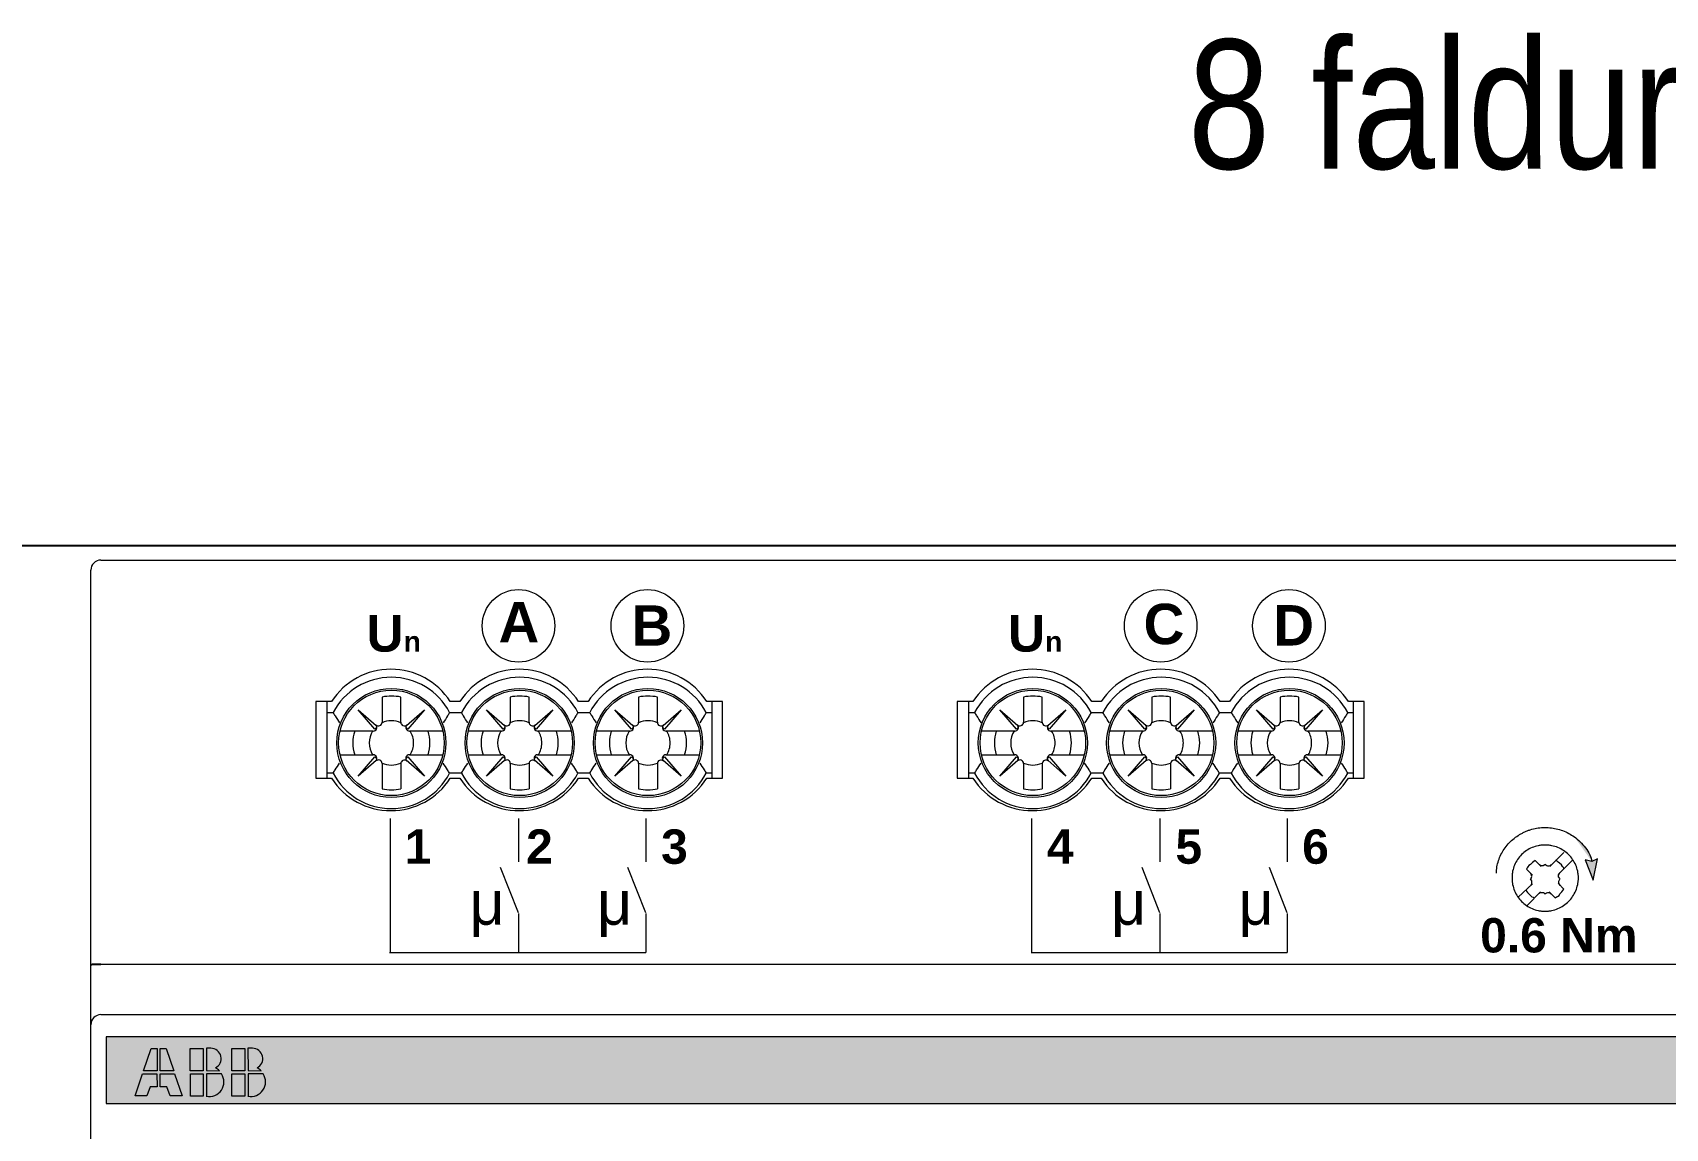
# Model space of a CAD drawing. Header units: millimetres. Extents: x -242231 to 419123, y -2399 to 525285.
# Drawn here: x -14621 to -13592, y 64436 to 65126 of the extents above; entities that cross this region are included whole.
import ezdxf

# ---------------------------------------------------------------- set-up
doc = ezdxf.new("R2010")
doc.units = ezdxf.units.MM
doc.layers.add('F-Einlinumynd', color=254, linetype='Continuous')
doc.layers.add('R-lagnir', color=7, linetype='Continuous', lineweight=25)
doc.styles.add('Greinamerkingar', font='ARIALN.TTF')
doc.styles.get("Standard").update_dxf_attribs({"font": 'arial.ttf'})

# ---------------------------------------------------------------- blocks, each defined once
blk = doc.blocks.new('ABB f@h SA-M-8.8.1 Rofaliði 6A + 8 binary')
at = {"lineweight": 0}
h = blk.add_hatch(color=256, dxfattribs=at)
h.dxf.hatch_style = 1
h.paths.add_polyline_path([(74.293, 47.58), (73.963, 47.668), (74.356, 46.652), (74.577, 47.715)])
edge = h.paths.add_edge_path()
edge.add_spline(control_points=[(73.424, 48.802), (73.524, 48.728), (73.721, 48.556), (73.984, 48.261), (74.196, 47.937), (74.282, 47.696), (74.293, 47.58)], knot_values=[0, 0, 0, 0, 0.243262, 0.510777, 0.770948, 1, 1, 1, 1], degree=3, periodic=0)
h = blk.add_hatch(color=1)
h.dxf.hatch_style = 1
h.paths.add_polyline_path([(143.252, 35.601), (143.252, 38.9), (0.752, 38.9), (0.752, 35.601)])
h = blk.add_hatch(color=256)
h.dxf.hatch_style = 1
h.paths.add_polyline_path([(2.602, 37.226), (3.275, 37.226), (3.275, 38.329), (2.979, 38.329)])
h.paths.add_polyline_path([(3.429, 37.226), (4.102, 37.226), (3.725, 38.329), (3.429, 38.329)])
h.paths.add_polyline_path([(3.433, 37.066), (3.429, 36.432), (3.764, 36.432), (3.933, 35.976), (4.517, 35.976), (4.144, 37.067)])
h.paths.add_polyline_path([(3.271, 37.071), (2.561, 37.071), (2.186, 35.976), (2.771, 35.976), (2.94, 36.432), (3.275, 36.432)])
h = blk.add_hatch(color=256)
h.dxf.hatch_style = 1
h.paths.add_polyline_path([(5.563, 37.225), (5.563, 38.33), (4.922, 38.33), (4.922, 37.225)])
h.paths.add_polyline_path([(5.721, 37.229), (6.368, 37.226, 0.073983), (6.17, 37.362, 0.788319), (5.94, 38.334), (5.717, 38.336)])
h.paths.add_polyline_path([(5.721, 35.963, 0.670092), (6.465, 37.071), (5.721, 37.071)])
h.paths.add_polyline_path([(5.567, 37.071), (4.926, 37.071), (4.926, 35.967), (5.567, 35.967)])
h = blk.add_hatch(color=256)
h.dxf.hatch_style = 1
h.paths.add_polyline_path([(6.98, 37.225), (7.621, 37.225), (7.621, 38.33), (6.98, 38.33)])
h.paths.add_polyline_path([(7.779, 37.229), (8.426, 37.226, 0.073983), (8.228, 37.362, 0.788319), (7.998, 38.334), (7.775, 38.336)])
h.paths.add_polyline_path([(7.779, 35.963, 0.670092), (8.523, 37.071), (7.779, 37.071)])
h.paths.add_polyline_path([(7.625, 37.071), (6.984, 37.071), (6.984, 35.967), (7.625, 35.967)])
at = {"color": 7, "linetype": 'Continuous', "lineweight": 0}
for p, q in [((0.5, 62.5), (143.5, 62.5)), ((0, -27), (0, 62)), ((11.13, 55.5), (11.13, 51.7)), ((11.911, 55.5), (11.13, 55.5)), ((11.7, 51.7), (11.7, 55.5)), ((11.7, 54.95), (11.992, 54.95)), ((14.064, 54.134), (13.236, 55.089)), ((13.236, 55.089), (14.129, 54.315)), ((14.412, 55.721), (14.412, 54.472)), ((15.339, 54.472), (15.339, 55.721)), ((15.622, 54.316), (16.514, 55.089)), ((16.514, 55.089), (15.686, 54.134)), ((17.758, 54.95), (18.342, 54.95)), ((18.261, 55.5), (17.789, 55.5)), ((20.414, 54.134), (19.586, 55.089)), ((19.586, 55.089), (20.479, 54.315)), ((20.762, 55.721), (20.762, 54.472)), ((21.689, 54.472), (21.689, 55.721)), ((21.972, 54.316), (22.864, 55.089)), ((22.864, 55.089), (22.036, 54.134)), ((24.108, 54.95), (24.692, 54.95)), ((24.611, 55.5), (24.139, 55.5)), ((26.764, 54.134), (25.936, 55.089)), ((25.936, 55.089), (26.829, 54.315)), ((27.112, 55.721), (27.112, 54.472)), ((28.039, 54.472), (28.039, 55.721)), ((28.322, 54.316), (29.214, 55.089)), ((29.214, 55.089), (28.386, 54.134)), ((30.458, 54.95), (30.75, 54.95)), ((31.27, 55.5), (30.489, 55.5)), ((30.75, 51.7), (30.75, 55.5)), ((31.27, 51.7), (31.27, 55.5)), ((42.88, 55.5), (42.88, 51.7)), ((43.661, 55.5), (42.88, 55.5)), ((43.45, 51.7), (43.45, 55.5)), ((43.45, 54.95), (43.742, 54.95)), ((45.814, 54.134), (44.986, 55.089)), ((44.986, 55.089), (45.879, 54.315)), ((46.162, 55.721), (46.162, 54.472)), ((47.089, 54.472), (47.089, 55.721)), ((47.372, 54.316), (48.264, 55.089)), ((48.264, 55.089), (47.436, 54.134)), ((49.508, 54.95), (50.092, 54.95)), ((50.011, 55.5), (49.539, 55.5)), ((52.164, 54.134), (51.336, 55.089)), ((51.336, 55.089), (52.229, 54.315)), ((52.512, 55.721), (52.512, 54.472)), ((53.439, 54.472), (53.439, 55.721)), ((53.722, 54.316), (54.614, 55.089)), ((54.614, 55.089), (53.786, 54.134)), ((55.858, 54.95), (56.442, 54.95)), ((56.361, 55.5), (55.889, 55.5)), ((58.514, 54.134), (57.686, 55.089)), ((57.686, 55.089), (58.579, 54.315)), ((58.862, 55.721), (58.862, 54.472)), ((59.789, 54.472), (59.789, 55.721)), ((60.072, 54.316), (60.964, 55.089)), ((60.964, 55.089), (60.136, 54.134)), ((62.208, 54.95), (62.5, 54.95)), ((63.02, 55.5), (62.239, 55.5)), ((62.5, 51.7), (62.5, 55.5)), ((63.02, 51.7), (63.02, 55.5)), ((14.159, 54.229), (14.064, 54.134)), ((15.686, 54.134), (15.592, 54.229)), ((20.509, 54.229), (20.414, 54.134)), ((22.036, 54.134), (21.942, 54.229)), ((26.859, 54.229), (26.764, 54.134)), ((28.386, 54.134), (28.292, 54.229)), ((45.909, 54.229), (45.814, 54.134)), ((47.436, 54.134), (47.342, 54.229)), ((52.259, 54.229), (52.164, 54.134)), ((53.786, 54.134), (53.692, 54.229)), ((58.609, 54.229), (58.514, 54.134)), ((60.136, 54.134), (60.042, 54.229)), ((13.98, 54.035), (12.331, 54.035)), ((17.419, 54.035), (15.771, 54.035)), ((20.33, 54.035), (18.681, 54.035)), ((23.769, 54.035), (22.121, 54.035)), ((26.68, 54.035), (25.031, 54.035)), ((30.119, 54.035), (28.471, 54.035)), ((45.73, 54.035), (44.081, 54.035)), ((49.169, 54.035), (47.521, 54.035)), ((52.08, 54.035), (50.431, 54.035)), ((55.519, 54.035), (53.871, 54.035)), ((58.43, 54.035), (56.781, 54.035)), ((61.869, 54.035), (60.221, 54.035)), ((12.331, 52.865), (13.98, 52.865)), ((13.236, 51.811), (14.064, 52.766)), ((14.129, 52.585), (13.236, 51.811)), ((14.064, 52.766), (14.159, 52.671)), ((15.586, 52.665), (15.686, 52.766)), ((16.514, 51.811), (15.608, 52.597)), ((15.686, 52.766), (16.514, 51.811)), ((15.764, 52.865), (17.419, 52.865)), ((18.681, 52.865), (20.33, 52.865)), ((19.586, 51.811), (20.414, 52.766)), ((20.479, 52.585), (19.586, 51.811)), ((20.414, 52.766), (20.509, 52.671)), ((21.936, 52.665), (22.036, 52.766)), ((22.864, 51.811), (21.958, 52.597)), ((22.036, 52.766), (22.864, 51.811)), ((22.114, 52.865), (23.769, 52.865)), ((25.031, 52.865), (26.68, 52.865)), ((25.936, 51.811), (26.764, 52.766)), ((26.829, 52.585), (25.936, 51.811)), ((26.764, 52.766), (26.859, 52.671)), ((28.286, 52.665), (28.386, 52.766)), ((29.214, 51.811), (28.308, 52.597)), ((28.386, 52.766), (29.214, 51.811)), ((28.464, 52.865), (30.119, 52.865)), ((44.081, 52.865), (45.73, 52.865)), ((44.986, 51.811), (45.814, 52.766)), ((45.879, 52.585), (44.986, 51.811)), ((45.814, 52.766), (45.909, 52.671)), ((47.336, 52.665), (47.436, 52.766)), ((48.264, 51.811), (47.358, 52.597)), ((47.436, 52.766), (48.264, 51.811)), ((47.514, 52.865), (49.169, 52.865)), ((50.431, 52.865), (52.08, 52.865)), ((51.336, 51.811), (52.164, 52.766)), ((52.229, 52.585), (51.336, 51.811)), ((52.164, 52.766), (52.259, 52.671)), ((53.686, 52.665), (53.786, 52.766)), ((54.614, 51.811), (53.708, 52.597)), ((53.786, 52.766), (54.614, 51.811)), ((53.864, 52.865), (55.519, 52.865)), ((56.781, 52.865), (58.43, 52.865)), ((57.686, 51.811), (58.514, 52.766)), ((58.579, 52.585), (57.686, 51.811)), ((58.514, 52.766), (58.609, 52.671)), ((60.036, 52.665), (60.136, 52.766)), ((60.964, 51.811), (60.058, 52.597)), ((60.136, 52.766), (60.964, 51.811)), ((60.214, 52.865), (61.869, 52.865)), ((11.992, 51.95), (11.7, 51.95)), ((14.412, 52.428), (14.412, 51.179)), ((15.339, 52.422), (15.339, 51.179)), ((18.342, 51.95), (17.758, 51.95)), ((20.762, 52.428), (20.762, 51.179)), ((21.689, 52.422), (21.689, 51.179)), ((24.692, 51.95), (24.108, 51.95)), ((27.112, 52.428), (27.112, 51.179)), ((28.039, 52.422), (28.039, 51.179)), ((30.75, 51.95), (30.458, 51.95)), ((43.742, 51.95), (43.45, 51.95)), ((46.162, 52.428), (46.162, 51.179)), ((47.089, 52.422), (47.089, 51.179)), ((50.092, 51.95), (49.508, 51.95)), ((52.512, 52.428), (52.512, 51.179)), ((53.439, 52.422), (53.439, 51.179)), ((56.442, 51.95), (55.858, 51.95)), ((58.862, 52.428), (58.862, 51.179)), ((59.789, 52.422), (59.789, 51.179)), ((62.5, 51.95), (62.208, 51.95)), ((11.13, 51.7), (11.911, 51.7)), ((17.789, 51.7), (18.261, 51.7)), ((24.139, 51.7), (24.611, 51.7)), ((30.489, 51.7), (31.27, 51.7)), ((42.88, 51.7), (43.661, 51.7)), ((49.539, 51.7), (50.011, 51.7)), ((55.889, 51.7), (56.361, 51.7)), ((62.239, 51.7), (63.02, 51.7)), ((14.81, 49.714), (14.81, 43.076)), ((21.162, 49.714), (21.162, 47.559)), ((27.462, 49.714), (27.462, 47.559)), ((46.56, 49.714), (46.56, 43.076)), ((52.912, 49.714), (52.912, 47.559)), ((59.212, 49.714), (59.212, 47.559)), ((72.904, 48.032), (72.209, 47.339)), ((74.577, 47.715), (74.293, 47.58)), ((74.356, 46.652), (74.577, 47.715)), ((21.163, 45.035), (20.282, 47.279)), ((27.463, 45.035), (26.582, 47.279)), ((52.913, 45.035), (52.032, 47.279)), ((59.213, 45.035), (58.332, 47.279)), ((71.082, 47.267), (71.058, 47.195)), ((71.346, 46.908), (71.058, 47.195)), ((71.13, 47.315), (71.082, 47.267)), ((71.178, 47.386), (71.13, 47.315)), ((71.25, 47.434), (71.178, 47.386)), ((71.346, 47.53), (71.25, 47.434)), ((71.298, 46.932), (71.274, 46.98)), ((71.298, 46.884), (71.298, 46.932)), ((71.322, 46.836), (71.298, 46.884)), ((71.49, 47.626), (71.346, 47.53)), ((71.777, 47.339), (71.49, 47.626)), ((71.753, 47.386), (71.705, 47.41)), ((71.777, 47.362), (71.753, 47.386)), ((71.873, 47.362), (71.777, 47.362)), ((71.969, 47.41), (71.873, 47.362)), ((71.993, 47.434), (71.969, 47.41)), ((71.993, 47.434), (72.017, 47.41)), ((72.017, 47.41), (72.065, 47.386)), ((72.065, 47.386), (72.089, 47.362)), ((72.089, 47.362), (72.185, 47.362)), ((72.185, 47.362), (72.233, 47.386)), ((72.233, 47.386), (72.257, 47.41)), ((72.257, 47.41), (72.305, 47.434)), ((72.569, 47.602), (72.497, 47.626)), ((72.617, 47.554), (72.569, 47.602)), ((73.312, 47.626), (72.617, 46.932)), ((72.689, 47.506), (72.617, 47.554)), ((72.641, 46.908), (72.665, 46.956)), ((72.641, 46.812), (72.641, 46.908)), ((72.665, 46.956), (72.689, 46.98)), ((72.785, 47.41), (72.689, 47.506)), ((72.689, 46.98), (72.713, 47.028)), ((72.833, 47.339), (72.785, 47.41)), ((72.88, 47.291), (72.833, 47.339)), ((72.904, 47.219), (72.88, 47.291)), ((73.963, 47.668), (74.356, 46.652)), ((74.293, 47.58), (73.963, 47.668)), ((71.346, 46.477), (70.65, 45.807)), ((71.034, 46.166), (71.058, 46.118)), ((71.058, 46.118), (71.106, 46.047)), ((71.753, 46.071), (71.082, 45.401)), ((71.25, 46.693), (71.274, 46.716)), ((71.25, 46.693), (71.274, 46.669)), ((71.274, 46.405), (71.25, 46.382)), ((71.274, 46.716), (71.298, 46.764)), ((71.274, 46.669), (71.298, 46.621)), ((71.298, 46.453), (71.274, 46.405)), ((71.298, 46.788), (71.322, 46.836)), ((71.298, 46.764), (71.298, 46.788)), ((71.298, 46.621), (71.298, 46.453)), ((72.473, 45.783), (72.185, 46.071)), ((72.904, 46.214), (72.617, 46.501)), ((72.665, 46.788), (72.641, 46.812)), ((72.689, 46.693), (72.641, 46.597)), ((72.641, 46.597), (72.641, 46.501)), ((72.641, 46.501), (72.665, 46.477)), ((72.689, 46.74), (72.665, 46.788)), ((72.665, 46.477), (72.665, 46.429)), ((72.665, 46.429), (72.713, 46.405)), ((72.713, 46.716), (72.689, 46.74)), ((72.713, 46.716), (72.689, 46.693)), ((72.713, 45.975), (72.808, 46.071)), ((72.808, 46.071), (72.904, 46.214)), ((71.106, 46.047), (71.322, 45.831)), ((71.322, 45.831), (71.394, 45.807)), ((71.394, 45.807), (71.442, 45.76)), ((71.729, 46.023), (71.681, 45.999)), ((71.897, 46.023), (71.729, 46.023)), ((71.945, 45.999), (71.897, 46.023)), ((71.969, 45.975), (71.945, 45.999)), ((71.969, 45.975), (71.993, 45.999)), ((71.993, 45.999), (72.041, 46.023)), ((72.041, 46.023), (72.065, 46.023)), ((72.065, 46.023), (72.113, 46.047)), ((72.113, 46.047), (72.161, 46.047)), ((72.161, 46.047), (72.209, 46.023)), ((72.209, 46.023), (72.233, 45.999)), ((72.233, 45.999), (72.281, 45.975)), ((72.473, 45.783), (72.545, 45.831)), ((72.545, 45.831), (72.593, 45.855)), ((72.593, 45.855), (72.665, 45.903)), ((72.665, 45.903), (72.713, 45.975)), ((21.162, 45.014), (21.162, 43.076)), ((27.462, 45.014), (27.462, 43.076)), ((52.912, 45.014), (52.912, 43.076)), ((59.212, 45.014), (59.212, 43.076)), ((14.783, 43.076), (27.467, 43.076)), ((46.533, 43.076), (59.217, 43.076)), ((0.5, 42.5), (143.5, 42.5)), ((0.5, 40), (143.5, 40)), ((0.752, 38.9), (0.752, 35.601)), ((143.252, 38.9), (0.752, 38.9)), ((0.752, 35.601), (143.252, 35.601))]:
    blk.add_line(p, q, dxfattribs=at)
at = {"lineweight": 0}
for points in [[(3.275, 38.329), (3.275, 37.226), (2.602, 37.226), (2.979, 38.329), (3.275, 38.329)], [(3.429, 38.329), (3.725, 38.329), (4.102, 37.226), (3.429, 37.226), (3.429, 38.329)], [(5.942, 38.334), (5.717, 38.336), (5.721, 37.229), (6.369, 37.226)], [(7.999, 38.334), (7.775, 38.336), (7.779, 37.229), (8.427, 37.226)], [(2.561, 37.071), (3.271, 37.071), (3.275, 36.432), (2.94, 36.432), (2.771, 35.976), (2.186, 35.976), (2.561, 37.071)], [(3.433, 37.066), (4.144, 37.067), (4.517, 35.976), (3.933, 35.976), (3.764, 36.432), (3.429, 36.432), (3.433, 37.066)], [(6.471, 37.071), (5.721, 37.071), (5.721, 35.965)], [(8.529, 37.071), (7.779, 37.071), (7.779, 35.965)]]:
    blk.add_lwpolyline(points, dxfattribs=at)
for points in [[(4.922, 38.33), (5.563, 38.33), (5.563, 37.225), (4.922, 37.225)], [(6.98, 38.33), (7.621, 38.33), (7.621, 37.225), (6.98, 37.225)], [(4.926, 37.071), (5.567, 37.071), (5.567, 35.967), (4.926, 35.967)], [(6.984, 37.071), (7.625, 37.071), (7.625, 35.967), (6.984, 35.967)]]:
    blk.add_lwpolyline(points, close=True, dxfattribs=at)
for centre, radius in [((21.167, 59.248), 1.798), ((27.55, 59.248), 1.798), ((52.95, 59.248), 1.798), ((59.3, 59.248), 1.798), ((14.875, 53.45), 2.7), ((14.875, 53.45), 2.61), ((21.225, 53.45), 2.7), ((21.225, 53.45), 2.61), ((27.575, 53.45), 2.7), ((27.575, 53.45), 2.61), ((46.625, 53.45), 2.7), ((46.625, 53.45), 2.61), ((52.975, 53.45), 2.7), ((52.975, 53.45), 2.61), ((59.325, 53.45), 2.7), ((59.325, 53.45), 2.61)]:
    blk.add_circle(centre, radius, dxfattribs=at)
at = {"color": 7, "linetype": 'Continuous', "lineweight": 0}
for centre, radius, start, end in [((0.5, 62), 0.5, 90, 180), ((0.5, 62), 0.5, 90, 96.67445), ((0.5, 62), 0.5, 173.32554, 180), ((14.85, 53.6), 3.5, 32.87835, 147.12165), ((14.875, 53.45), 3.25, 27.48643, 152.51357), ((21.2, 53.6), 3.5, 32.87835, 147.12165), ((21.225, 53.45), 3.25, 27.48643, 152.51357), ((27.55, 53.6), 3.5, 32.87835, 147.12165), ((27.575, 53.45), 3.25, 27.48643, 152.51357), ((46.6, 53.6), 3.5, 32.87835, 147.12165), ((46.625, 53.45), 3.25, 27.48643, 152.51357), ((52.95, 53.6), 3.5, 32.87835, 147.12165), ((52.975, 53.45), 3.25, 27.48643, 152.51357), ((59.3, 53.6), 3.5, 32.87835, 147.12165), ((59.325, 53.45), 3.25, 27.48643, 152.51357), ((14.875, 53.45), 2.317, 78.46304, 101.53696), ((21.225, 53.45), 2.317, 78.46304, 101.53696), ((27.575, 53.45), 2.317, 78.46304, 101.53696), ((46.625, 53.45), 2.317, 78.46304, 101.53696), ((52.975, 53.45), 2.317, 78.46304, 101.53696), ((59.325, 53.45), 2.317, 78.46304, 101.53696), ((13.98, 54.215), 0.18, 270, 45.573), ((14.232, 54.472), 0.18, 225.573, 0), ((14.875, 53.45), 1.098, 65.03079, 114.96921), ((15.519, 54.472), 0.18, 180, 314.56131), ((15.771, 54.215), 0.18, 134.56131, 270), ((20.33, 54.215), 0.18, 270, 45.573), ((20.582, 54.472), 0.18, 225.573, 0), ((21.225, 53.45), 1.098, 65.03079, 114.96921), ((21.869, 54.472), 0.18, 180, 314.56131), ((22.121, 54.215), 0.18, 134.56131, 270), ((26.68, 54.215), 0.18, 270, 45.573), ((26.932, 54.472), 0.18, 225.573, 0), ((27.575, 53.45), 1.098, 65.03079, 114.96921), ((28.219, 54.472), 0.18, 180, 314.56131), ((28.471, 54.215), 0.18, 134.56131, 270), ((45.73, 54.215), 0.18, 270, 45.573), ((45.982, 54.472), 0.18, 225.573, 0), ((46.625, 53.45), 1.098, 65.03079, 114.96921), ((47.269, 54.472), 0.18, 180, 314.56131), ((47.521, 54.215), 0.18, 134.56131, 270), ((52.08, 54.215), 0.18, 270, 45.573), ((52.332, 54.472), 0.18, 225.573, 0), ((52.975, 53.45), 1.098, 65.03079, 114.96921), ((53.619, 54.472), 0.18, 180, 314.56131), ((53.871, 54.215), 0.18, 134.56131, 270), ((58.43, 54.215), 0.18, 270, 45.573), ((58.682, 54.472), 0.18, 225.573, 0), ((59.325, 53.45), 1.098, 65.03079, 114.96921), ((59.969, 54.472), 0.18, 180, 314.56131), ((60.221, 54.215), 0.18, 134.56131, 270), ((14.875, 53.45), 1.907, 162.13907, 197.86093), ((14.875, 53.45), 1.098, 147.80605, 212.19395), ((14.875, 53.45), 1.098, 0, 32.19395), ((14.875, 53.45), 1.098, 327.80605, 0), ((14.875, 53.45), 1.907, 342.13907, 17.86093), ((21.225, 53.45), 1.907, 162.13907, 197.86093), ((21.225, 53.45), 1.098, 147.80605, 212.19395), ((21.225, 53.45), 1.098, 0, 32.19395), ((21.225, 53.45), 1.098, 327.80605, 0), ((21.225, 53.45), 1.907, 342.13907, 17.86093), ((27.575, 53.45), 1.907, 162.13907, 197.86093), ((27.575, 53.45), 1.098, 147.80605, 212.19395), ((27.575, 53.45), 1.098, 0, 32.19395), ((27.575, 53.45), 1.098, 327.80605, 0), ((27.575, 53.45), 1.907, 342.13907, 17.86093), ((46.625, 53.45), 1.907, 162.13907, 197.86093), ((46.625, 53.45), 1.098, 147.80605, 212.19395), ((46.625, 53.45), 1.098, 0, 32.19395), ((46.625, 53.45), 1.098, 327.80605, 0), ((46.625, 53.45), 1.907, 342.13907, 17.86093), ((52.975, 53.45), 1.907, 162.13907, 197.86093), ((52.975, 53.45), 1.098, 147.80605, 212.19395), ((52.975, 53.45), 1.098, 0, 32.19395), ((52.975, 53.45), 1.098, 327.80605, 0), ((52.975, 53.45), 1.907, 342.13907, 17.86093), ((59.325, 53.45), 1.907, 162.13907, 197.86093), ((59.325, 53.45), 1.098, 147.80605, 212.19395), ((59.325, 53.45), 1.098, 0, 32.19395), ((59.325, 53.45), 1.098, 327.80605, 0), ((59.325, 53.45), 1.907, 342.13907, 17.86093), ((13.98, 52.685), 0.18, 314.427, 90), ((14.232, 52.428), 0.18, 0, 134.427), ((15.519, 52.422), 0.18, 46.91795, 180), ((15.764, 52.685), 0.18, 90, 226.91795), ((20.33, 52.685), 0.18, 314.427, 90), ((20.582, 52.428), 0.18, 0, 134.427), ((21.869, 52.422), 0.18, 46.91795, 180), ((22.114, 52.685), 0.18, 90, 226.91795), ((26.68, 52.685), 0.18, 314.427, 90), ((26.932, 52.428), 0.18, 0, 134.427), ((28.219, 52.422), 0.18, 46.91795, 180), ((28.464, 52.685), 0.18, 90, 226.91795), ((45.73, 52.685), 0.18, 314.427, 90), ((45.982, 52.428), 0.18, 0, 134.427), ((47.269, 52.422), 0.18, 46.91795, 180), ((47.514, 52.685), 0.18, 90, 226.91795), ((52.08, 52.685), 0.18, 314.427, 90), ((52.332, 52.428), 0.18, 0, 134.427), ((53.619, 52.422), 0.18, 46.91795, 180), ((53.864, 52.685), 0.18, 90, 226.91795), ((58.43, 52.685), 0.18, 314.427, 90), ((58.682, 52.428), 0.18, 0, 134.427), ((59.969, 52.422), 0.18, 46.91795, 180), ((60.214, 52.685), 0.18, 90, 226.91795), ((14.875, 53.45), 3.25, 207.48643, 332.51357), ((14.875, 53.45), 1.098, 245.03079, 294.96921), ((21.225, 53.45), 3.25, 207.48643, 332.51357), ((21.225, 53.45), 1.098, 245.03079, 294.96921), ((27.575, 53.45), 3.25, 207.48643, 332.51357), ((27.575, 53.45), 1.098, 245.03079, 294.96921), ((46.625, 53.45), 3.25, 207.48643, 332.51357), ((46.625, 53.45), 1.098, 245.03079, 294.96921), ((52.975, 53.45), 3.25, 207.48643, 332.51357), ((52.975, 53.45), 1.098, 245.03079, 294.96921), ((59.325, 53.45), 3.25, 207.48643, 332.51357), ((59.325, 53.45), 1.098, 245.03079, 294.96921), ((14.85, 53.6), 3.5, 212.87835, 327.12165), ((14.875, 53.45), 2.317, 258.46304, 281.53696), ((21.2, 53.6), 3.5, 212.87835, 327.12165), ((21.225, 53.45), 2.317, 258.46304, 281.53696), ((27.55, 53.6), 3.5, 212.87835, 327.12165), ((27.575, 53.45), 2.317, 258.46304, 281.53696), ((46.6, 53.6), 3.5, 212.87835, 327.12165), ((46.625, 53.45), 2.317, 258.46304, 281.53696), ((52.95, 53.6), 3.5, 212.87835, 327.12165), ((52.975, 53.45), 2.317, 258.46304, 281.53696), ((59.3, 53.6), 3.5, 212.87835, 327.12165), ((59.325, 53.45), 2.317, 258.46304, 281.53696), ((0.5, 39.5), 0.5, 90, 180)]:
    blk.add_arc(centre, radius, start, end, dxfattribs=at)
at = {"lineweight": 0}
for centre, radius, start, end in [((5.938, 37.821), 0.514, 296.76892, 89.62665), ((7.996, 37.821), 0.514, 296.76892, 89.62665), ((5.813, 36.629), 0.815, 47.09714, 64.06976), ((7.871, 36.629), 0.815, 47.09714, 64.06976), ((5.865, 36.67), 0.722, 258.05485, 33.78089), ((7.923, 36.67), 0.722, 258.05485, 33.78089)]:
    blk.add_arc(centre, radius, start, end, dxfattribs=at)
at = {"color": 7, "linetype": 'Continuous', "lineweight": 0}
for points, knots in [([(11.992, 54.95), (12.025, 54.895), (12.129, 54.727), (12.238, 54.561), (12.313, 54.45)], [0, 0, 0, 0, 0.322422, 1, 1, 1, 1]), ([(17.758, 54.95), (17.725, 54.895), (17.621, 54.727), (17.512, 54.561), (17.437, 54.45)], [0, 0, 0, 0, 0.322423, 1, 1, 1, 1]), ([(18.663, 54.45), (18.588, 54.561), (18.479, 54.727), (18.375, 54.895), (18.342, 54.95)], [0, 0, 0, 0, 0.677576, 1, 1, 1, 1]), ([(24.108, 54.95), (24.075, 54.895), (23.971, 54.727), (23.862, 54.561), (23.787, 54.45)], [0, 0, 0, 0, 0.322423, 1, 1, 1, 1]), ([(24.692, 54.95), (24.725, 54.895), (24.829, 54.727), (24.938, 54.561), (25.013, 54.45)], [0, 0, 0, 0, 0.322422, 1, 1, 1, 1]), ([(30.458, 54.95), (30.425, 54.895), (30.321, 54.727), (30.212, 54.561), (30.137, 54.45)], [0, 0, 0, 0, 0.322423, 1, 1, 1, 1]), ([(43.742, 54.95), (43.775, 54.895), (43.879, 54.727), (43.988, 54.561), (44.063, 54.45)], [0, 0, 0, 0, 0.322422, 1, 1, 1, 1]), ([(49.508, 54.95), (49.475, 54.895), (49.371, 54.727), (49.262, 54.561), (49.187, 54.45)], [0, 0, 0, 0, 0.322423, 1, 1, 1, 1]), ([(50.413, 54.45), (50.338, 54.561), (50.229, 54.727), (50.125, 54.895), (50.092, 54.95)], [0, 0, 0, 0, 0.677576, 1, 1, 1, 1]), ([(55.858, 54.95), (55.825, 54.895), (55.721, 54.727), (55.612, 54.561), (55.537, 54.45)], [0, 0, 0, 0, 0.322423, 1, 1, 1, 1]), ([(56.442, 54.95), (56.475, 54.895), (56.579, 54.727), (56.688, 54.561), (56.763, 54.45)], [0, 0, 0, 0, 0.322422, 1, 1, 1, 1]), ([(62.208, 54.95), (62.175, 54.895), (62.071, 54.727), (61.962, 54.561), (61.887, 54.45)], [0, 0, 0, 0, 0.322423, 1, 1, 1, 1]), ([(11.992, 51.95), (12.025, 52.005), (12.129, 52.173), (12.238, 52.339), (12.313, 52.45)], [0, 0, 0, 0, 0.322423, 1, 1, 1, 1]), ([(17.758, 51.95), (17.725, 52.005), (17.621, 52.173), (17.512, 52.339), (17.437, 52.45)], [0, 0, 0, 0, 0.322422, 1, 1, 1, 1]), ([(18.342, 51.95), (18.375, 52.005), (18.479, 52.173), (18.588, 52.339), (18.663, 52.45)], [0, 0, 0, 0, 0.322423, 1, 1, 1, 1]), ([(24.108, 51.95), (24.075, 52.005), (23.971, 52.173), (23.862, 52.339), (23.787, 52.45)], [0, 0, 0, 0, 0.322422, 1, 1, 1, 1]), ([(24.692, 51.95), (24.725, 52.005), (24.829, 52.173), (24.938, 52.339), (25.013, 52.45)], [0, 0, 0, 0, 0.322423, 1, 1, 1, 1]), ([(30.137, 52.45), (30.212, 52.339), (30.321, 52.173), (30.425, 52.005), (30.458, 51.95)], [0, 0, 0, 0, 0.677576, 1, 1, 1, 1]), ([(43.742, 51.95), (43.775, 52.005), (43.879, 52.173), (43.988, 52.339), (44.063, 52.45)], [0, 0, 0, 0, 0.322423, 1, 1, 1, 1]), ([(49.508, 51.95), (49.475, 52.005), (49.371, 52.173), (49.262, 52.339), (49.187, 52.45)], [0, 0, 0, 0, 0.322422, 1, 1, 1, 1]), ([(50.092, 51.95), (50.125, 52.005), (50.229, 52.173), (50.338, 52.339), (50.413, 52.45)], [0, 0, 0, 0, 0.322423, 1, 1, 1, 1]), ([(55.858, 51.95), (55.825, 52.005), (55.721, 52.173), (55.612, 52.339), (55.537, 52.45)], [0, 0, 0, 0, 0.322422, 1, 1, 1, 1]), ([(56.442, 51.95), (56.475, 52.005), (56.579, 52.173), (56.688, 52.339), (56.763, 52.45)], [0, 0, 0, 0, 0.322423, 1, 1, 1, 1]), ([(61.887, 52.45), (61.962, 52.339), (62.071, 52.173), (62.175, 52.005), (62.208, 51.95)], [0, 0, 0, 0, 0.677576, 1, 1, 1, 1]), ([(69.564, 46.997), (69.57, 47.209), (69.643, 47.634), (69.88, 48.117), (70.142, 48.455), (70.373, 48.682), (70.591, 48.844), (70.756, 48.941), (70.854, 48.992), (70.929, 49.027), (71.005, 49.063), (71.108, 49.106), (71.29, 49.171), (71.557, 49.236), (71.883, 49.269), (72.317, 49.257), (72.854, 49.134), (73.245, 48.928), (73.424, 48.802)], [0, 0, 0, 0, 0.12302, 0.245455, 0.30712, 0.369204, 0.431914, 0.463608, 0.479557, 0.495581, 0.511755, 0.527849, 0.559823, 0.623106, 0.685875, 0.748429, 0.873473, 1, 1, 1, 1]), ([(73.424, 48.802), (73.524, 48.728), (73.721, 48.556), (73.984, 48.261), (74.196, 47.937), (74.282, 47.696), (74.293, 47.58)], [0, 0, 0, 0, 0.243262, 0.510777, 0.770948, 1, 1, 1, 1]), ([(71.969, 48.396), (71.913, 48.396), (71.802, 48.391), (71.585, 48.358), (71.328, 48.28), (71.048, 48.13), (70.805, 47.931), (70.605, 47.688), (70.454, 47.409), (70.376, 47.152), (70.344, 46.936), (70.336, 46.769), (70.344, 46.602), (70.376, 46.385), (70.455, 46.126), (70.605, 45.843), (70.805, 45.596), (71.047, 45.392), (71.327, 45.238), (71.585, 45.157), (71.801, 45.124), (71.913, 45.118), (71.969, 45.118)], [0, 0, 0, 0, 0.032803, 0.064894, 0.127426, 0.188626, 0.24922, 0.309814, 0.371014, 0.433546, 0.465638, 0.498441, 0.531299, 0.563539, 0.62658, 0.688439, 0.749696, 0.810837, 0.872393, 0.935081, 0.967194, 1, 1, 1, 1]), ([(71.969, 45.118), (72.025, 45.118), (72.137, 45.124), (72.355, 45.157), (72.615, 45.238), (72.898, 45.392), (73.145, 45.596), (73.349, 45.842), (73.504, 46.125), (73.585, 46.384), (73.618, 46.602), (73.627, 46.769), (73.618, 46.936), (73.585, 47.152), (73.504, 47.409), (73.349, 47.689), (73.145, 47.931), (72.898, 48.13), (72.614, 48.28), (72.355, 48.358), (72.137, 48.391), (72.025, 48.396), (71.969, 48.396)], [0, 0, 0, 0, 0.032655, 0.064716, 0.127519, 0.189347, 0.250764, 0.312182, 0.374011, 0.436817, 0.46888, 0.501539, 0.534142, 0.566058, 0.628359, 0.689537, 0.750302, 0.811182, 0.872659, 0.935308, 0.967347, 1, 1, 1, 1])]:
    blk.add_open_spline(points, degree=3, knots=knots, dxfattribs=at)
at = {"color": 7, "linetype": 'Continuous'}
blk.add_open_spline([(0, 42.483), (0, 42.483), (0.001, 42.484), (0.004, 42.485), (0.011, 42.486), (0.023, 42.488), (0.04, 42.489), (0.06, 42.491), (0.086, 42.492), (0.115, 42.494), (0.148, 42.495), (0.184, 42.496), (0.238, 42.497), (0.311, 42.499), (0.404, 42.5), (0.467, 42.5), (0.5, 42.5)], degree=3, knots=[0, 0, 0, 0, 0.002088, 0.006071, 0.020819, 0.044822, 0.077942, 0.119892, 0.170286, 0.228649, 0.294426, 0.366988, 0.445642, 0.61815, 0.805333, 1, 1, 1, 1], dxfattribs=at)
at = {"attachment_point": 1}
for s, insert, char_height, width in [('{\\fArial|b1|i0|c0|p34;A}', (20.178, 60.423), 2, 4.63952), ('{\\fArial|b1|i0|c0|p34;B}', (26.76, 60.261), 2, 4.63952), ('{\\fArial|b1|i0|c0|p34;C}', (52.103, 60.339), 2, 4.63952), ('{\\fArial|b1|i0|c0|p34;D}', (58.523, 60.273), 2, 4.63952), ('{\\fArial|b1|i0|c0|p34;U\\H0.54918x;n}', (13.644, 59.791), 1.8209, 35.21839), ('{\\fArial|b1|i0|c0|p34;U\\H0.54918x;n}', (45.394, 59.791), 1.8209, 35.21839), ('{\\fArial|b1|i0|c0|p34;1}', (15.532, 49.169), 1.7, 4.63952), ('{\\fArial|b1|i0|c0|p34;2}', (21.542, 49.169), 1.7, 4.63952), ('{\\fArial|b1|i0|c0|p34;3}', (28.225, 49.169), 1.7, 4.63952), ('{\\fArial|b1|i0|c0|p34;4}', (47.318, 49.169), 1.7, 4.63952), ('{\\fArial|b1|i0|c0|p34;5}', (53.681, 49.169), 1.7, 4.63952), ('{\\fArial|b1|i0|c0|p34;6}', (59.953, 49.169), 1.7, 4.63952), ('{\\H1.08333x;μ}', (18.74, 46.615), 2, 4.63952), ('{\\H1.08333x;μ}', (25.051, 46.615), 2, 4.63952), ('{\\H1.08333x;μ}', (50.49, 46.615), 2, 4.63952), ('{\\H1.08333x;μ}', (56.801, 46.615), 2, 4.63952), ('{\\fArial|b1|i0|c0|p34;0.6 Nm}', (68.762, 44.778), 1.7, 16.65155)]:
    blk.add_mtext(s, dxfattribs=dict(at, insert=insert, char_height=char_height, width=width))

msp = doc.modelspace()

# ---------------------------------------------------------------- linework, layer by layer
at = {"layer": 'R-lagnir', "color": 85, "true_color": 0x58ba48}
msp.add_line((-38530.367, 64803.187), (-1790.281, 64803.187), dxfattribs=at)

# ---------------------------------------------------------------- block references
at = {"xscale": 12.72831968789025, "yscale": 12.72831968789025, "zscale": 12.72831968789025}
msp.add_blockref('ABB f@h SA-M-8.8.1 Rofaliði 6A + 8 binary', (-14584.173, 63998.525), dxfattribs=at)

# ---------------------------------------------------------------- texts
at = {"layer": 'F-Einlinumynd', "style": 'Greinamerkingar'}
msp.add_text('8 faldur rofi', height=81.42816, dxfattribs=at).set_placement((-13893.093, 65040.647))

doc.saveas('drawing.dxf')
